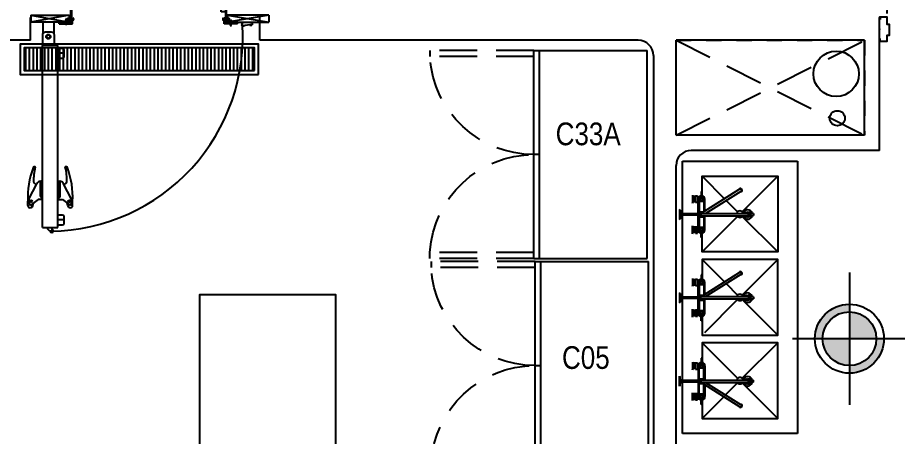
# Model space of a CAD drawing. Extents: x -28 to 149, y -33 to 76.
# Drawn here: x 8.9 to 14.71, y 30.38 to 33.15 of the extents above; entities that cross this region are included whole.
import ezdxf

# ---------------------------------------------------------------- set-up
doc = ezdxf.new("R2010")
doc.units = 0
for name, pattern in [('HIDDEN', [0.375, 0.25, -0.125]), ('HIDDEN2', [0.1875, 0.125, -0.0625]), ('STYLE_01', [0.15, 0.1, -0.05])]:
    doc.linetypes.add(name, pattern=pattern)
for name, color, linetype in [('arq-equipamiento', 1, 'Continuous'), ('arq-hatch', 252, 'Continuous'), ('arq-mobiliario', 1, 'Continuous'), ('arq-mobiliario sanitario', 1, 'Continuous'), ('arq-niveles', 1, 'Continuous'), ('arq-pared baja', 2, 'Continuous'), ('arq-paredes-liv', 3, 'Continuous'), ('arq-parillas', 8, 'Continuous'), ('arq-proyeccion', 251, 'STYLE_01'), ('arq-proyeccion ductos', 251, 'STYLE_01'), ('arq-puertas', 2, 'Continuous'), ('arq-text-equipamiento', 2, 'Continuous')]:
    doc.layers.add(name, color=color, linetype=linetype)
doc.layers.add('mv', color=191, linetype='Continuous', plot=False)
doc.styles.add('dape 2', font='ARIALN.TTF', dxfattribs={"height": 2.5})

# ---------------------------------------------------------------- blocks, each defined once
blk = doc.blocks.new('C33A')
for p, q in [((0, 0), (0, 1.3748)), ((0.7493, 1.3748), (0, 1.3748)), ((0.7112, 0), (0.7112, 1.3748)), ((0.7493, 0), (0.7493, 1.3748)), ((0.7112, 0.6874), (0.7493, 0.6874)), ((0.7493, 0), (0, 0))]:
    blk.add_line(p, q)
at = {"linetype": 'HIDDEN'}
for p, q in [((0.7493, 1.3748), (1.4367, 1.3748)), ((1.4367, 1.3748), (1.4367, 1.3348)), ((0.7493, 1.3348), (1.4367, 1.3348)), ((0.7493, 0.04), (1.4367, 0.04)), ((0.7493, 0), (1.4367, 0)), ((1.4367, 0), (1.4367, 0.04))]:
    blk.add_line(p, q, dxfattribs=at)
for centre, start, end in [((0.7483, 1.3773), 270.08292, 356.19261), ((0.7483, -0.0025), 3.80739, 89.91708)]:
    blk.add_arc(centre, 0.6899, start, end, dxfattribs=at)
blk = doc.blocks.new('C05dwg')
for p, q in [((0, 0), (0, 1.3748)), ((0.7493, 1.3748), (0, 1.3748)), ((0.7112, 0), (0.7112, 1.3748)), ((0.7493, 0), (0.7493, 1.3748)), ((0.7493, 0.6874), (0.7112, 0.6874)), ((0.7493, 0), (0, 0))]:
    blk.add_line(p, q)
at = {"linetype": 'HIDDEN'}
for p, q in [((0.7493, 1.3748), (1.4367, 1.3748)), ((1.4367, 1.3748), (1.4367, 1.3348)), ((0.7493, 1.3348), (1.4367, 1.3348)), ((0.7493, 0.04), (1.4367, 0.04)), ((0.7493, 0), (1.4367, 0)), ((1.4367, 0), (1.4367, 0.04))]:
    blk.add_line(p, q, dxfattribs=at)
for centre, start, end in [((0.7485, 1.3769), 270.07063, 356.49637), ((0.7485, -0.0021), 3.50363, 89.92937)]:
    blk.add_arc(centre, 0.6895, start, end, dxfattribs=at)
blk = doc.blocks.new('PILE01')
for p, q in [((0, 0), (0, 1.8)), ((0, 1.8), (0.76, 1.8)), ((0.76, 1.8), (0.76, 0)), ((0.76, 1.8), (0.76, 1.8)), ((0.365, 1.465), (0.13, 1.7)), ((0.63, 1.7), (0.4863, 1.5563)), ((0.6247, 1.572), (0.6155, 1.5561)), ((0.6308, 1.572), (0.6247, 1.572)), ((0.6308, 1.6069), (0.6371, 1.6069)), ((0.643, 1.572), (0.6371, 1.572)), ((0.6522, 1.5561), (0.643, 1.572)), ((0.6743, 1.5768), (0.661, 1.5768)), ((0.661, 1.5768), (0.661, 1.5354)), ((0.6743, 1.5354), (0.6743, 1.5768)), ((0.6743, 1.5739), (0.6903, 1.5739)), ((0.6808, 1.5383), (0.6808, 1.5739)), ((0.6941, 1.5818), (0.6903, 1.5733)), ((0.6903, 1.5383), (0.6903, 1.5739)), ((0.6941, 1.5818), (0.6941, 1.5303)), ((0.4749, 1.5449), (0.395, 1.465)), ((0.6155, 1.5561), (0.6247, 1.5403)), ((0.6184, 1.5511), (0.6184, 1.4736)), ((0.6247, 1.5403), (0.643, 1.5403)), ((0.643, 1.5403), (0.6522, 1.5561)), ((0.6495, 1.5514), (0.6495, 1.4593)), ((0.661, 1.5698), (0.6514, 1.5698)), ((0.661, 1.5428), (0.6562, 1.5428)), ((0.6743, 1.5354), (0.661, 1.5354)), ((0.6743, 1.5383), (0.6903, 1.5383)), ((0.6941, 1.5303), (0.6903, 1.5388)), ((0.2896, 1.4613), (0.3078, 1.4613)), ((0.2896, 1.4613), (0.2896, 1.4477)), ((0.3078, 1.4403), (0.3078, 1.4687)), ((0.3078, 1.4687), (0.3219, 1.4687)), ((0.3291, 1.4728), (0.3133, 1.4637)), ((0.3133, 1.4637), (0.3133, 1.4453)), ((0.345, 1.4637), (0.3291, 1.4728)), ((0.6339, 1.4621), (0.3291, 1.4621)), ((0.6339, 1.4621), (0.3291, 1.4621)), ((0.3537, 1.4687), (0.3364, 1.4687)), ((0.345, 1.4621), (0.345, 1.4637)), ((0.3537, 1.4687), (0.3537, 1.4621)), ((0.6244, 1.4698), (0.6244, 1.4704)), ((0.6244, 1.4704), (0.6435, 1.4704)), ((0.6435, 1.4704), (0.6435, 1.4386)), ((0.6435, 1.4593), (0.7627, 1.4593)), ((0.7723, 1.4621), (0.7627, 1.4616)), ((0.7627, 1.4616), (0.7627, 1.4473)), ((0.7723, 1.4621), (0.7752, 1.4656)), ((0.7752, 1.4831), (0.78, 1.4878)), ((0.7752, 1.4831), (0.7752, 1.4259)), ((0.78, 1.4878), (0.78, 1.4878)), ((0.78, 1.4878), (0.78, 1.4211)), ((0.365, 1.435), (0.13, 1.2)), ((0.3078, 1.4477), (0.2896, 1.4477)), ((0.3078, 1.4403), (0.3219, 1.4403)), ((0.3291, 1.4362), (0.3133, 1.4453)), ((0.345, 1.4453), (0.3291, 1.4362)), ((0.6339, 1.4469), (0.3291, 1.4469)), ((0.3537, 1.4403), (0.3364, 1.4403)), ((0.345, 1.4453), (0.345, 1.4469)), ((0.3537, 1.4469), (0.3537, 1.4403)), ((0.63, 1.2), (0.395, 1.435)), ((0.6184, 1.4469), (0.6184, 1.3579)), ((0.6244, 1.4386), (0.6244, 1.4469)), ((0.6435, 1.4386), (0.6244, 1.4386)), ((0.6435, 1.4497), (0.7627, 1.4497)), ((0.6495, 1.4497), (0.6495, 1.3575)), ((0.7723, 1.4468), (0.7627, 1.4473)), ((0.7752, 1.4434), (0.7723, 1.4468)), ((0.78, 1.4211), (0.7752, 1.4259)), ((0.78, 1.4386), (0.78, 1.4386)), ((0.6155, 1.3528), (0.6247, 1.3687)), ((0.6247, 1.337), (0.6155, 1.3528)), ((0.6247, 1.3687), (0.643, 1.3687)), ((0.643, 1.3687), (0.6522, 1.3528)), ((0.6522, 1.3528), (0.643, 1.337)), ((0.661, 1.3391), (0.6514, 1.3391)), ((0.661, 1.3662), (0.6562, 1.3662)), ((0.6743, 1.3736), (0.661, 1.3736)), ((0.661, 1.3322), (0.661, 1.3736)), ((0.6743, 1.3736), (0.6743, 1.3322)), ((0.6743, 1.3707), (0.6903, 1.3707)), ((0.6808, 1.3707), (0.6808, 1.3351)), ((0.6941, 1.3786), (0.6903, 1.3701)), ((0.6903, 1.3707), (0.6903, 1.3351)), ((0.6941, 1.3271), (0.6941, 1.3786)), ((0.6308, 1.337), (0.6247, 1.337)), ((0.6308, 1.3021), (0.6371, 1.3021)), ((0.643, 1.337), (0.6371, 1.337)), ((0.6743, 1.3322), (0.661, 1.3322)), ((0.6743, 1.3351), (0.6903, 1.3351)), ((0.6941, 1.3271), (0.6903, 1.3356)), ((0.365, 0.915), (0.13, 1.15)), ((0.6117, 1.1317), (0.395, 0.915)), ((0.6308, 1.0549), (0.6308, 1.0124)), ((0.6308, 1.0549), (0.6371, 1.0549)), ((0.6247, 1.02), (0.6155, 1.0041)), ((0.6155, 1.0041), (0.6247, 0.9882)), ((0.6184, 0.9101), (0.6184, 0.9991)), ((0.6308, 1.02), (0.6247, 1.02)), ((0.643, 1.02), (0.6371, 1.02)), ((0.6522, 1.0041), (0.643, 1.02)), ((0.643, 0.9882), (0.6522, 1.0041)), ((0.6495, 0.9073), (0.6495, 0.9994)), ((0.661, 1.0178), (0.6514, 1.0178)), ((0.661, 0.9907), (0.6562, 0.9907)), ((0.661, 1.0248), (0.661, 0.9833)), ((0.6743, 1.0248), (0.661, 1.0248)), ((0.6743, 0.9833), (0.6743, 1.0248)), ((0.6743, 1.0218), (0.6903, 1.0218)), ((0.6808, 0.9863), (0.6808, 1.0218)), ((0.6941, 1.0298), (0.6903, 1.0213)), ((0.6903, 0.9863), (0.6903, 1.0218)), ((0.6941, 1.0298), (0.6941, 0.9783)), ((0.6247, 0.9882), (0.643, 0.9882)), ((0.6743, 0.9833), (0.661, 0.9833)), ((0.6743, 0.9863), (0.6903, 0.9863)), ((0.6941, 0.9783), (0.6903, 0.9868)), ((0.78, 0.9358), (0.7752, 0.931)), ((0.7752, 0.8739), (0.7752, 0.931)), ((0.78, 0.8691), (0.78, 0.9358)), ((0.365, 0.885), (0.13, 0.65)), ((0.2896, 0.8956), (0.2896, 0.9093)), ((0.3078, 0.9093), (0.2896, 0.9093)), ((0.2896, 0.8956), (0.3078, 0.8956)), ((0.3078, 0.9167), (0.3078, 0.8882)), ((0.3078, 0.9166), (0.3219, 0.9166)), ((0.3078, 0.8883), (0.3219, 0.8883)), ((0.3291, 0.9208), (0.3133, 0.9116)), ((0.3133, 0.8933), (0.3133, 0.9116)), ((0.3291, 0.8841), (0.3133, 0.8933)), ((0.345, 0.9116), (0.3291, 0.9208)), ((0.6339, 0.9101), (0.3291, 0.9101)), ((0.6339, 0.8948), (0.3291, 0.8948)), ((0.345, 0.8933), (0.3291, 0.8841)), ((0.3537, 0.9166), (0.3364, 0.9166)), ((0.3537, 0.8883), (0.3364, 0.8883)), ((0.345, 0.9116), (0.345, 0.9101)), ((0.345, 0.8948), (0.345, 0.8933)), ((0.3537, 0.9101), (0.3537, 0.9167)), ((0.3537, 0.8882), (0.3537, 0.8948)), ((0.4706, 0.8094), (0.395, 0.885)), ((0.6184, 0.8059), (0.6184, 0.8834)), ((0.6219, 0.9104, -0.0002), (0.6219, 0.9101, -0.0002)), ((0.6435, 0.9183), (0.6244, 0.9183)), ((0.6244, 0.9183), (0.6244, 0.9119)), ((0.6244, 0.8875), (0.6244, 0.8866)), ((0.6244, 0.8866), (0.6435, 0.8866)), ((0.6435, 0.9119), (0.6435, 0.9183)), ((0.6435, 0.8866), (0.6435, 0.893)), ((0.6469, 0.9073, -0.0001), (0.7627, 0.9073)), ((0.6469, 0.8976, 0.0001), (0.7627, 0.8976)), ((0.6495, 0.8055), (0.6495, 0.8976)), ((0.7723, 0.9101), (0.7627, 0.9096)), ((0.7627, 0.8953), (0.7627, 0.9096)), ((0.7723, 0.8948), (0.7627, 0.8953)), ((0.7752, 0.9136), (0.7723, 0.9101)), ((0.7723, 0.8948), (0.7752, 0.8914)), ((0.7752, 0.8739), (0.78, 0.8691)), ((0.78, 0.9183), (0.78, 0.9183)), ((0.6155, 0.8008), (0.6247, 0.8167)), ((0.6247, 0.8167), (0.643, 0.8167)), ((0.643, 0.8167), (0.6522, 0.8008)), ((0.661, 0.7801), (0.661, 0.8216)), ((0.6743, 0.8216), (0.661, 0.8216)), ((0.6743, 0.8216), (0.6743, 0.7801)), ((0.6743, 0.8186), (0.6903, 0.8186)), ((0.6808, 0.8186), (0.6808, 0.7831)), ((0.6941, 0.8266), (0.6903, 0.8181)), ((0.6903, 0.8186), (0.6903, 0.7831)), ((0.6941, 0.7751), (0.6941, 0.8266)), ((0.78, 0.8691), (0.78, 0.8691)), ((0.63, 0.65), (0.482, 0.798)), ((0.6247, 0.7849), (0.6155, 0.8008)), ((0.6308, 0.7849), (0.6247, 0.7849)), ((0.6371, 0.7501), (0.6371, 0.7926)), ((0.643, 0.7849), (0.6371, 0.7849)), ((0.6522, 0.8008), (0.643, 0.7849)), ((0.661, 0.7871), (0.6514, 0.7871)), ((0.661, 0.8142), (0.6562, 0.8142)), ((0.6743, 0.7801), (0.661, 0.7801)), ((0.6743, 0.7831), (0.6903, 0.7831)), ((0.6941, 0.7751), (0.6903, 0.7836)), ((0.6308, 0.7501), (0.6371, 0.7501)), ((0.365, 0.365), (0.13, 0.6)), ((0.63, 0.6), (0.395, 0.365)), ((0.6247, 0.47), (0.6155, 0.4541)), ((0.6308, 0.47), (0.6247, 0.47)), ((0.6308, 0.5049), (0.6371, 0.5049)), ((0.6308, 0.5049), (0.6308, 0.4624)), ((0.643, 0.47), (0.6371, 0.47)), ((0.6522, 0.4541), (0.643, 0.47)), ((0.661, 0.4678), (0.6514, 0.4678)), ((0.6743, 0.4748), (0.661, 0.4748)), ((0.661, 0.4748), (0.661, 0.4333)), ((0.6743, 0.4333), (0.6743, 0.4748)), ((0.6743, 0.4718), (0.6903, 0.4718)), ((0.6808, 0.4363), (0.6808, 0.4718)), ((0.6941, 0.4798), (0.6903, 0.4713)), ((0.6903, 0.4363), (0.6903, 0.4718)), ((0.6941, 0.4798), (0.6941, 0.4283)), ((0.6155, 0.4541), (0.6247, 0.4382)), ((0.6184, 0.3601), (0.6184, 0.4491)), ((0.6247, 0.4382), (0.643, 0.4382)), ((0.643, 0.4382), (0.6522, 0.4541)), ((0.6495, 0.3573), (0.6495, 0.4494)), ((0.661, 0.4407), (0.6562, 0.4407)), ((0.6743, 0.4333), (0.661, 0.4333)), ((0.6743, 0.4363), (0.6903, 0.4363)), ((0.6941, 0.4283), (0.6903, 0.4368)), ((0.3078, 0.3593), (0.2896, 0.3593)), ((0.2896, 0.3456), (0.2896, 0.3593)), ((0.3078, 0.3667), (0.3078, 0.3382)), ((0.3078, 0.3666), (0.3219, 0.3666)), ((0.3291, 0.3708), (0.3133, 0.3616)), ((0.3133, 0.3433), (0.3133, 0.3616)), ((0.345, 0.3616), (0.3291, 0.3708)), ((0.6339, 0.3601), (0.3291, 0.3601)), ((0.3537, 0.3666), (0.3364, 0.3666)), ((0.345, 0.3616), (0.345, 0.3601)), ((0.3537, 0.3601), (0.3537, 0.3667)), ((0.6219, 0.3604, -0.0002), (0.6219, 0.3601, -0.0002)), ((0.6435, 0.3683), (0.6244, 0.3683)), ((0.6244, 0.3683), (0.6244, 0.3619)), ((0.6435, 0.3619), (0.6435, 0.3683)), ((0.6469, 0.3573, -0.0001), (0.7627, 0.3573)), ((0.7723, 0.3601), (0.7627, 0.3596)), ((0.7627, 0.3453), (0.7627, 0.3596)), ((0.7752, 0.3636), (0.7723, 0.3601)), ((0.78, 0.3858), (0.7752, 0.381)), ((0.7752, 0.3239), (0.7752, 0.381)), ((0.78, 0.3191), (0.78, 0.3858)), ((0.78, 0.3683), (0.78, 0.3683)), ((0.365, 0.335), (0.13, 0.1)), ((0.2896, 0.3456), (0.3078, 0.3456)), ((0.3078, 0.3383), (0.3219, 0.3383)), ((0.3291, 0.3341), (0.3133, 0.3433)), ((0.6339, 0.3448), (0.3291, 0.3448)), ((0.345, 0.3433), (0.3291, 0.3341)), ((0.3537, 0.3383), (0.3364, 0.3383)), ((0.345, 0.3448), (0.345, 0.3433)), ((0.3537, 0.3382), (0.3537, 0.3448)), ((0.4706, 0.2594), (0.395, 0.335)), ((0.6184, 0.2559), (0.6184, 0.3334)), ((0.6244, 0.3375), (0.6244, 0.3366)), ((0.6244, 0.3366), (0.6435, 0.3366)), ((0.6435, 0.3366), (0.6435, 0.343)), ((0.6469, 0.3476, 0.0001), (0.7627, 0.3476)), ((0.6495, 0.2555), (0.6495, 0.3476)), ((0.7723, 0.3448), (0.7627, 0.3453)), ((0.7723, 0.3448), (0.7752, 0.3414)), ((0.7752, 0.3239), (0.78, 0.3191)), ((0.78, 0.3191), (0.78, 0.3191)), ((0.63, 0.1), (0.482, 0.248)), ((0.6155, 0.2508), (0.6247, 0.2667)), ((0.6247, 0.2349), (0.6155, 0.2508)), ((0.6247, 0.2667), (0.643, 0.2667)), ((0.6308, 0.2349), (0.6247, 0.2349)), ((0.6371, 0.2001), (0.6371, 0.2426)), ((0.643, 0.2349), (0.6371, 0.2349)), ((0.643, 0.2667), (0.6522, 0.2508)), ((0.6522, 0.2508), (0.643, 0.2349)), ((0.661, 0.2371), (0.6514, 0.2371)), ((0.661, 0.2642), (0.6562, 0.2642)), ((0.6743, 0.2716), (0.661, 0.2716)), ((0.661, 0.2301), (0.661, 0.2716)), ((0.6743, 0.2716), (0.6743, 0.2301)), ((0.6743, 0.2686), (0.6903, 0.2686)), ((0.6743, 0.2331), (0.6903, 0.2331)), ((0.6808, 0.2686), (0.6808, 0.2331)), ((0.6941, 0.2766), (0.6903, 0.2681)), ((0.6903, 0.2686), (0.6903, 0.2331)), ((0.6941, 0.2251), (0.6903, 0.2336)), ((0.6941, 0.2251), (0.6941, 0.2766)), ((0.6308, 0.2001), (0.6371, 0.2001)), ((0.6743, 0.2301), (0.661, 0.2301)), ((0.76, 0), (0, 0))]:
    blk.add_line(p, q)
at = {"extrusion": (-0.002886, -0.021435, 0.999766)}
for p, q in [((0.6069, 1.4621, 0.0001), (0.3715, 1.6097, 0.0026)), ((0.638, 1.4609), (0.38, 1.6231, 0.0029)), ((0.6308, 1.6069, 0.0033), (0.6371, 1.6069, 0.0033)), ((0.6308, 1.6069, 0.0033), (0.6308, 1.5644, 0.0023)), ((0.6371, 1.6069, 0.0033), (0.6371, 1.5644, 0.0024)), ((0.6117, 1.4778, 0.0004), (0.6117, 1.5561, 0.0021)), ((0.619, 1.5561, 0.0021), (0.6265, 1.569, 0.0024)), ((0.6265, 1.5431, 0.0019), (0.619, 1.5561, 0.0021)), ((0.6265, 1.569, 0.0024), (0.6308, 1.569, 0.0024)), ((0.6414, 1.5431, 0.0019), (0.6265, 1.5431, 0.0019)), ((0.6371, 1.569, 0.0025), (0.6414, 1.569, 0.0025)), ((0.6414, 1.569, 0.0025), (0.6489, 1.5561, 0.0022)), ((0.6489, 1.5561, 0.0022), (0.6414, 1.5431, 0.0019)), ((0.6562, 1.4593, 0.0002), (0.6562, 1.5561, 0.0022)), ((0.6293, 1.4667, 0.0002), (0.6339, 1.4694, 0.0003)), ((0.6339, 1.4694, 0.0003), (0.6469, 1.4619, 0.0002)), ((0.6469, 1.4619, 0.0002), (0.6469, 1.447, -0.0001)), ((0.6117, 1.3529, -0.0022), (0.6117, 1.4466, -0.0002)), ((0.6339, 1.4396, -0.0003), (0.6219, 1.4466, -0.0002)), ((0.6469, 1.447, -0.0001), (0.6339, 1.4396, -0.0003)), ((0.6562, 1.3529, -0.0021), (0.6562, 1.4497, 0)), ((0.6265, 1.3658, -0.0019), (0.619, 1.3529, -0.0022)), ((0.619, 1.3529, -0.0022), (0.6265, 1.34, -0.0025)), ((0.6414, 1.3658, -0.0019), (0.6265, 1.3658, -0.0019)), ((0.6265, 1.34, -0.0025), (0.6308, 1.34, -0.0025)), ((0.6308, 1.3021, -0.0033), (0.6308, 1.3446, -0.0024)), ((0.6371, 1.3021, -0.0033), (0.6371, 1.3446, -0.0023)), ((0.6371, 1.34, -0.0024), (0.6414, 1.34, -0.0024)), ((0.6489, 1.3529, -0.0021), (0.6414, 1.3658, -0.0019)), ((0.6414, 1.34, -0.0024), (0.6489, 1.3529, -0.0021)), ((0.6308, 1.3021, -0.0033), (0.6371, 1.3021, -0.0033))]:
    blk.add_line(p, q, dxfattribs=at)
at = {"extrusion": (-0.002886, 0.021435, 0.999766)}
for p, q in [((0.6308, 1.0548, -0.0033), (0.6308, 1.0124, -0.0024)), ((0.6308, 1.0548, -0.0033), (0.6371, 1.0548, -0.0033)), ((0.6371, 1.0548, -0.0033), (0.6371, 1.0124, -0.0023)), ((0.6117, 1.004, -0.0022), (0.6117, 0.9104, -0.0002)), ((0.6562, 1.004, -0.0021), (0.6562, 0.9073, 0)), ((0.6069, 0.8948, 0.0001), (0.3715, 0.7473, 0.0026)), ((0.638, 0.896), (0.38, 0.7338, 0.0029)), ((0.6117, 0.8792, 0.0004), (0.6117, 0.8009, 0.0021)), ((0.6339, 0.9174, -0.0003), (0.6219, 0.9104, -0.0002)), ((0.629, 0.8904, 0.0002), (0.6339, 0.8876, 0.0003)), ((0.6339, 0.8876, 0.0003), (0.6469, 0.895, 0.0002)), ((0.6469, 0.9099, -0.0001), (0.6339, 0.9174, -0.0003)), ((0.6469, 0.895, 0.0002), (0.6469, 0.9099, -0.0001)), ((0.6562, 0.8976, 0.0002), (0.6562, 0.8009, 0.0022)), ((0.6308, 0.7501, 0.0033), (0.6308, 0.7926, 0.0023)), ((0.6371, 0.7501, 0.0033), (0.6371, 0.7926, 0.0024)), ((0.6308, 0.7501, 0.0033), (0.6371, 0.7501, 0.0033)), ((0.6308, 0.5048, -0.0033), (0.6371, 0.5048, -0.0033)), ((0.6308, 0.5048, -0.0033), (0.6308, 0.4624, -0.0024)), ((0.6371, 0.5048, -0.0033), (0.6371, 0.4624, -0.0023)), ((0.6117, 0.454, -0.0022), (0.6117, 0.3604, -0.0002)), ((0.6562, 0.454, -0.0021), (0.6562, 0.3573, 0)), ((0.6339, 0.3674, -0.0003), (0.6219, 0.3604, -0.0002)), ((0.6469, 0.3599, -0.0001), (0.6339, 0.3674, -0.0003)), ((0.6469, 0.345, 0.0002), (0.6469, 0.3599, -0.0001)), ((0.6069, 0.3448, 0.0001), (0.3715, 0.1973, 0.0026)), ((0.638, 0.346), (0.38, 0.1838, 0.0029)), ((0.6117, 0.3292, 0.0004), (0.6117, 0.2509, 0.0021)), ((0.629, 0.3404, 0.0002), (0.6339, 0.3376, 0.0003)), ((0.6339, 0.3376, 0.0003), (0.6469, 0.345, 0.0002)), ((0.6562, 0.3476, 0.0002), (0.6562, 0.2509, 0.0022)), ((0.6308, 0.2001, 0.0033), (0.6308, 0.2426, 0.0023)), ((0.6371, 0.2001, 0.0033), (0.6371, 0.2426, 0.0024)), ((0.6308, 0.2001, 0.0033), (0.6371, 0.2001, 0.0033))]:
    blk.add_line(p, q, dxfattribs=at)
for points in [[(0.63, 1.5779), (0.63, 1.7), (0.13, 1.7), (0.13, 1.2), (0.3097, 1.2)], [(0.3097, 1.2), (0.63, 1.2), (0.63, 1.331)], [(0.3486, 1.2), (0.579, 1.2)], [(0.3095, 1.15), (0.13, 1.15), (0.13, 0.65), (0.3095, 0.65)], [(0.63, 1.0259), (0.63, 1.15), (0.3095, 1.15)], [(0.6117, 1.15), (0.3488, 1.15)], [(0.6089, 0.8774), (0.6117, 0.8774)], [(0.3095, 0.65), (0.63, 0.65), (0.63, 0.779)], [(0.63, 0.229), (0.63, 0.1), (0.13, 0.1), (0.13, 0.6), (0.3097, 0.6)], [(0.3092, 0.6), (0.63, 0.6), (0.63, 0.4759)], [(0.6089, 0.3274), (0.6117, 0.3274)]]:
    blk.add_lwpolyline(points)
at = {"extrusion": (-0.002886, -0.021435, 0.999766)}
for centre, radius, start, end in [((0.1567, 1.6518, -0.033), 0.0111, 21.15668, 289.9873), ((0.1567, 1.6518, -0.033), 0.00794, 65.57199, 245.57199), ((0.4206, 1.6264, -0.033), 0.0222, 105.88061, 187.6671), ((0.4206, 1.6264, -0.033), 0.0222, 7.6671, 89.45358), ((0.4206, 1.6264, -0.033), 0.00893, 118.49459, 76.8396), ((0.4477, 1.425, -0.033), 0.0222, 187.6671, 269.45358), ((0.4477, 1.425, -0.033), 0.00893, 298.49459, 256.8396), ((0.4477, 1.425, -0.033), 0.0222, 285.88061, 7.6671)]:
    blk.add_arc(centre, radius, start, end, dxfattribs=at)
for centre, radius, start, end in [((0.3291, 1.4545), 0.0317, 13.88618, 167.58826), ((0.3291, 1.4545), 0.00762, 89.99964, 269.99964), ((0.38, 1.45), 0.0212, 34.8977, 145.10159), ((0.6339, 1.4545), 0.00762, 269.99964, 89.99964), ((0.3291, 1.4545), 0.0317, 192.41103, 346.1131), ((0.38, 1.45), 0.0212, 188.50385, 351.49544), ((0.3291, 0.9025), 0.0317, 13.8869, 167.58897), ((0.3291, 0.9025), 0.0317, 192.41174, 346.11382), ((0.3291, 0.9025), 0.00762, 90.00036, 270.00036), ((0.38, 0.9), 0.0212, 194.08825, 345.91246), ((0.38, 0.9), 0.0212, 28.46327, 151.53744), ((0.6339, 0.9025), 0.00762, 270.00036, 90.00036), ((0.3291, 0.3525), 0.0317, 13.8869, 167.58897), ((0.3291, 0.3525), 0.00762, 90.00036, 270.00036), ((0.38, 0.35), 0.0212, 28.46327, 151.53744), ((0.6339, 0.3525), 0.00762, 270.00036, 90.00036), ((0.3291, 0.3525), 0.0317, 192.41174, 346.11382), ((0.38, 0.35), 0.0212, 194.08825, 345.91246)]:
    blk.add_arc(centre, radius, start, end)
at = {"extrusion": (-0.002886, 0.021435, 0.999766)}
for centre, radius, start, end in [((-0.7623, -0.9103, 0.0175), 0.0222, 270.54642, 352.3329), ((-0.7623, -0.9103, 0.0175), 0.00893, 283.1604, 241.50541), ((-0.7623, -0.9103, 0.0175), 0.0222, 172.3329, 254.11939), ((-0.7352, -0.7089, 0.0175), 0.0222, 352.3329, 74.11939), ((-0.7352, -0.7089, 0.0175), 0.00893, 103.1604, 61.50541), ((-0.7352, -0.7089, 0.0175), 0.0222, 90.54642, 172.3329), ((-0.4712, -0.6836, 0.0175), 0.0111, 250.0127, 158.84332), ((-0.4712, -0.6836, 0.0175), 0.00794, 294.42801, 114.42801), ((-0.6889, -0.3654, 0.0057), 0.0222, 270.54642, 352.3329), ((-0.6889, -0.3654, 0.0057), 0.0222, 172.3329, 254.11939), ((-0.6889, -0.3654, 0.0057), 0.00893, 283.1604, 241.50541), ((-0.6618, -0.164, 0.0057), 0.0222, 352.3329, 74.11939), ((-0.6618, -0.164, 0.0057), 0.00893, 103.1604, 61.50541), ((-0.6618, -0.164, 0.0057), 0.0222, 90.54642, 172.3329), ((-0.3978, -0.1386, 0.0057), 0.0111, 250.0127, 158.84332), ((-0.3978, -0.1386, 0.0057), 0.00794, 294.42801, 114.42801)]:
    blk.add_arc(centre, radius, start, end, dxfattribs=at)
blk = doc.blocks.new('16')
for p, q in [((0, 1.3188), (0, 1.0458)), ((0, 1.3188), (0.0469, 1.3188)), ((0, 1.3188), (0.0469, 1.0458)), ((0, 1.0458), (0.0469, 1.3188)), ((0.0469, 1.0458), (0.0469, 1.3188)), ((0.0469, 1.1411), (0.0469, 1.2087)), ((0.0469, 1.2087), (0.0631, 1.2087)), ((0.0657, 1.2062), (0.0635, 1.2062)), ((0.0635, 1.1925), (0.0635, 1.2062)), ((0.0635, 1.204), (0.0635, 1.1947)), ((0.0657, 1.1925), (0.0635, 1.1925)), ((0.0657, 1.1925), (0.0657, 1.2062)), ((0.0578, 1.1494), (0.0469, 1.1411)), ((0.0505, 1.1114), (0.0505, 1.0294)), ((0.0569, 1.1114), (0.0505, 1.1114)), ((0.0521, 1.1115), (0.0569, 1.1067)), ((0.0569, 1.1114), (0.0569, 1.0231)), ((0.0651, 1.1382), (0.0578, 1.1494)), ((0.0745, 1.1465), (0.0651, 1.1382)), ((-0.113, 1.0807), (-0.113, 1.0754)), ((-0.113, 1.0754), (-0.0843, 1.0754)), ((-0.113, 1.071), (-0.0847, 1.071)), ((-0.113, 1.071), (-0.113, 1.066)), ((-0.1125, 1.0861), (-0.1061, 1.0861)), ((-0.1125, 1.0221), (-0.1125, 1.0861)), ((-0.1125, 1.0815), (-0.1079, 1.0861)), ((-0.1125, 1.073), (-0.1061, 1.0794)), ((-0.1125, 1.0646), (-0.1061, 1.0709)), ((-0.1125, 1.0561), (-0.1061, 1.0625)), ((-0.1125, 1.0476), (-0.1061, 1.054)), ((-0.1061, 1.0285), (-0.1061, 1.0861)), ((-0.0607, 1.0212), (-0.0607, 1.0499)), ((-0.0563, 1.0212), (-0.0563, 1.0494)), ((0.0242, 1.0204), (0.0242, 1.0491)), ((0.0286, 1.0204), (0.0286, 1.0486)), ((0.0305, 1.068), (0.0373, 1.0699)), ((0.0305, 1.068), (0.0373, 1.0661)), ((0.0308, 1.0675), (0.0315, 1.0688)), ((0.0317, 1.0672), (0.0327, 1.0691)), ((0.0326, 1.0669), (0.0338, 1.0695)), ((0.0337, 1.0666), (0.0353, 1.07)), ((0.0347, 1.0663), (0.0365, 1.07)), ((0.0358, 1.0659), (0.0378, 1.07)), ((0.0483, 1.0698), (0.0369, 1.0698)), ((0.0483, 1.0662), (0.0369, 1.0662)), ((0.0371, 1.0659), (0.039, 1.07)), ((0.0384, 1.0659), (0.0403, 1.07)), ((0.0398, 1.0659), (0.0418, 1.07)), ((0.0413, 1.0659), (0.0433, 1.07)), ((0.0426, 1.0659), (0.0446, 1.07)), ((0.0437, 1.0659), (0.0456, 1.07)), ((0.0449, 1.0659), (0.0468, 1.07)), ((0.046, 1.0659), (0.048, 1.07)), ((0.0472, 1.0659), (0.0492, 1.07)), ((0.0668, 1.0698), (0.0483, 1.0698)), ((0.0668, 1.0662), (0.0483, 1.0662)), ((0.0485, 1.0659), (0.0505, 1.07)), ((0.0498, 1.0659), (0.0517, 1.07)), ((0.0505, 1.099), (0.0569, 1.0926)), ((0.0505, 1.0848), (0.0569, 1.0784)), ((0.0505, 1.0707), (0.0569, 1.0643)), ((0.0505, 1.0566), (0.0569, 1.0502)), ((0.0511, 1.0659), (0.053, 1.07)), ((0.0525, 1.0659), (0.0545, 1.07)), ((0.0537, 1.0659), (0.0556, 1.07)), ((0.0537, 1.0657), (0.0556, 1.0698)), ((0.055, 1.0659), (0.0569, 1.07)), ((0.055, 1.0657), (0.0569, 1.0698)), ((0.056, 1.0659), (0.058, 1.07)), ((0.056, 1.0657), (0.058, 1.0698)), ((0.0572, 1.0659), (0.0592, 1.07)), ((0.0572, 1.0657), (0.0592, 1.0698)), ((0.0584, 1.0659), (0.0603, 1.07)), ((0.0584, 1.0657), (0.0603, 1.0698)), ((0.0596, 1.0659), (0.0615, 1.07)), ((0.0596, 1.0657), (0.0615, 1.0698)), ((0.0609, 1.0659), (0.0628, 1.07)), ((0.0609, 1.0657), (0.0628, 1.0698)), ((0.0621, 1.0659), (0.0641, 1.07)), ((0.0621, 1.0657), (0.0641, 1.0698)), ((0.0634, 1.0659), (0.0654, 1.07)), ((0.0634, 1.0657), (0.0654, 1.0698)), ((0.0648, 1.0659), (0.0668, 1.07)), ((0.0648, 1.0657), (0.0668, 1.0698)), ((0.0686, 1.0721), (0.0668, 1.0721)), ((0.0668, 1.0639), (0.0668, 1.0721)), ((0.0686, 1.0639), (0.0668, 1.0639)), ((0.0686, 1.0639), (0.0686, 1.0721)), ((-0.1125, 1.0391), (-0.1061, 1.0455)), ((-0.1125, 1.0307), (-0.1061, 1.037)), ((-0.1125, 1.0222), (-0.1061, 1.0286)), ((-0.0486, 1.0221), (-0.1125, 1.0221)), ((-0.0486, 1.0285), (-0.1061, 1.0285)), ((-0.104, 1.0222), (-0.0977, 1.0285)), ((-0.0956, 1.0222), (-0.0892, 1.0285)), ((-0.0936, 1.0372), (-0.0936, 1.032)), ((-0.0936, 1.0372), (0.0468, 1.0372)), ((-0.0936, 1.032), (0.0468, 1.032)), ((-0.0634, 1.0048), (-0.0916, 1.0318)), ((-0.0916, 1.0318), (-0.0217, 1.0318)), ((-0.0871, 1.0222), (-0.0807, 1.0285)), ((-0.0786, 1.0222), (-0.0722, 1.0285)), ((-0.0701, 1.0222), (-0.0638, 1.0285)), ((-0.0661, 1.0212), (-0.0607, 1.0212)), ((-0.0217, 1.0048), (-0.0634, 1.0048)), ((-0.0617, 1.0222), (-0.0553, 1.0285)), ((-0.0563, 1.0212), (-0.0513, 1.0212)), ((-0.0532, 1.0222), (-0.0486, 1.0268)), ((-0.0486, 1.0221), (-0.0486, 1.0285)), ((-0.0217, 1.0318), (-0.0217, 1.0048)), ((0, 1.0458), (0.0469, 1.0458)), ((0.0167, 1.0231), (0.0167, 1.0294)), ((0.0505, 1.0294), (0.0167, 1.0294)), ((0.0569, 1.0231), (0.0167, 1.0231)), ((0.0188, 1.0204), (0.0242, 1.0204)), ((0.021, 1.0295), (0.0274, 1.0231)), ((0.0286, 1.0204), (0.0336, 1.0204)), ((0.0351, 1.0295), (0.0415, 1.0231)), ((0.0468, 1.0372), (0.0468, 1.032)), ((0.0493, 1.0295), (0.0556, 1.0231)), ((0.0505, 1.0425), (0.0569, 1.0361)), ((-0.0469, 0.0217), (-0.1108, 0.0217)), ((-0.1108, 0.0217), (-0.1108, -0.0423)), ((-0.1108, 0.0216), (-0.1044, 0.0152)), ((-0.1108, 0.0132), (-0.1044, 0.0068)), ((-0.1108, 0.0047), (-0.1044, -0.0017)), ((-0.0469, 0.0153), (-0.1044, 0.0153)), ((-0.1044, 0.0153), (-0.1044, -0.0423)), ((-0.1024, 0.0217), (-0.096, 0.0153)), ((-0.0939, 0.0217), (-0.0875, 0.0153)), ((-0.0936, 0.0138), (0.0473, 0.0138)), ((-0.0936, 0.0086), (-0.0936, 0.0138)), ((-0.0936, 0.0086), (0.0473, 0.0086)), ((-0.0854, 0.0217), (-0.079, 0.0153)), ((-0.0769, 0.0217), (-0.0705, 0.0153)), ((-0.0685, 0.0217), (-0.0621, 0.0153)), ((-0.0661, 0.0228), (-0.0607, 0.0228)), ((-0.0607, 0.0228), (-0.0607, -0.0058)), ((-0.06, 0.0217), (-0.0536, 0.0153)), ((-0.0563, 0.0228), (-0.0563, -0.0054)), ((-0.0563, 0.0228), (-0.0513, 0.0228)), ((-0.0515, 0.0217), (-0.0469, 0.017)), ((-0.0469, 0.0217), (-0.0469, 0.0153)), ((0, -0.2553), (0, 0)), ((0, 0), (0.0469, -0.2553)), ((0, -0.2553), (0.0469, 0)), ((0, 0), (0.0469, 0)), ((0.0573, 0.0221), (0.0172, 0.0221)), ((0.0172, 0.0221), (0.0172, 0.0157)), ((0.0509, 0.0157), (0.0172, 0.0157)), ((0.0189, 0.0237), (0.0243, 0.0237)), ((0.0215, 0.0157), (0.0278, 0.0221)), ((0.0243, 0.0237), (0.0243, -0.005)), ((0.0287, 0.0237), (0.0287, -0.0046)), ((0.0287, 0.0237), (0.0337, 0.0237)), ((0.0356, 0.0157), (0.042, 0.0221)), ((0.0469, 0), (0.0469, -0.2553)), ((0.0471, 0.0086), (0.0471, 0.0138)), ((0.0497, 0.0157), (0.0561, 0.0221)), ((0.0509, -0.0662), (0.0509, 0.0157)), ((0.0509, 0.0028), (0.0573, 0.0092)), ((0.0573, -0.0662), (0.0573, 0.0221)), ((1.216, 0.0149), (1.1134, -0.0379)), ((1.217, -0.0462), (1.2581, 0.0068)), ((1.2576, 0.0217), (1.2282, 0.0217)), ((1.2724, 0.0069), (1.2724, 0.0069)), ((-0.113, -0.0269), (-0.113, -0.0219)), ((-0.113, -0.0269), (-0.0847, -0.0269)), ((-0.113, -0.0314), (-0.0843, -0.0314)), ((-0.113, -0.0367), (-0.113, -0.0314)), ((-0.1108, -0.0038), (-0.1044, -0.0102)), ((-0.1108, -0.0123), (-0.1044, -0.0187)), ((-0.1108, -0.0207), (-0.1044, -0.0271)), ((-0.1108, -0.0292), (-0.1044, -0.0356)), ((-0.1108, -0.0377), (-0.1062, -0.0423)), ((-0.1108, -0.0423), (-0.1044, -0.0423)), ((0.0236, -0.0214), (0.0304, -0.0195)), ((0.0236, -0.0214), (0.0304, -0.0233)), ((0.0239, -0.0209), (0.0245, -0.0222)), ((0.0248, -0.0206), (0.0258, -0.0226)), ((0.0257, -0.0204), (0.0269, -0.0229)), ((0.0267, -0.02), (0.0284, -0.0235)), ((0.0278, -0.0197), (0.0296, -0.0235)), ((0.0289, -0.0194), (0.0308, -0.0235)), ((0.0414, -0.0196), (0.03, -0.0196)), ((0.0414, -0.0232), (0.03, -0.0232)), ((0.0302, -0.0194), (0.0321, -0.0235)), ((0.0315, -0.0194), (0.0334, -0.0235)), ((0.0329, -0.0194), (0.0348, -0.0235)), ((0.0344, -0.0194), (0.0364, -0.0235)), ((0.0357, -0.0194), (0.0377, -0.0235)), ((0.0368, -0.0194), (0.0387, -0.0235)), ((0.038, -0.0194), (0.0399, -0.0235)), ((0.0391, -0.0194), (0.0411, -0.0235)), ((0.0403, -0.0194), (0.0423, -0.0235)), ((0.0599, -0.0196), (0.0414, -0.0196)), ((0.0599, -0.0232), (0.0414, -0.0232)), ((0.0416, -0.0194), (0.0435, -0.0235)), ((0.0429, -0.0194), (0.0448, -0.0235)), ((0.0442, -0.0194), (0.0461, -0.0235)), ((0.0456, -0.0194), (0.0475, -0.0235)), ((0.0468, -0.0191), (0.0487, -0.0232)), ((0.0468, -0.0194), (0.0487, -0.0235)), ((0.0481, -0.0191), (0.05, -0.0232)), ((0.0481, -0.0194), (0.05, -0.0235)), ((0.0491, -0.0191), (0.0511, -0.0232)), ((0.0491, -0.0194), (0.0511, -0.0235)), ((0.0503, -0.0191), (0.0522, -0.0232)), ((0.0503, -0.0194), (0.0522, -0.0235)), ((0.0509, -0.0113), (0.0573, -0.0049)), ((0.0509, -0.0254), (0.0573, -0.019)), ((0.0509, -0.0395), (0.0573, -0.0332)), ((0.0509, -0.0537), (0.0573, -0.0473)), ((0.0515, -0.0191), (0.0534, -0.0232)), ((0.0515, -0.0194), (0.0534, -0.0235)), ((0.0527, -0.0191), (0.0546, -0.0232)), ((0.0527, -0.0194), (0.0546, -0.0235)), ((0.0539, -0.0191), (0.0559, -0.0232)), ((0.0539, -0.0194), (0.0559, -0.0235)), ((0.0552, -0.0191), (0.0572, -0.0232)), ((0.0552, -0.0194), (0.0572, -0.0235)), ((0.0565, -0.0191), (0.0585, -0.0232)), ((0.0565, -0.0194), (0.0585, -0.0235)), ((0.0579, -0.0191), (0.0599, -0.0232)), ((0.0579, -0.0194), (0.0599, -0.0235)), ((0.0599, -0.0173), (0.0599, -0.0255)), ((0.0617, -0.0173), (0.0599, -0.0173)), ((0.0617, -0.0255), (0.0599, -0.0255)), ((0.0617, -0.0173), (0.0617, -0.0255)), ((0.2191, -0.045), (0.2191, -0.0759)), ((0.2724, -0.0339), (0.2302, -0.0339)), ((0.2513, -0.0339), (0.2513, -0.076)), ((0.2835, -0.076), (0.2835, -0.045)), ((1.0008, -0.0239), (1.0008, -0.0234)), ((1.217, -0.0725), (1.217, -0.0462)), ((1.2598, -0.01), (1.2409, -0.0153)), ((1.2576, -0.0079), (1.2467, -0.0079)), ((1.3209, -0.0443), (1.3209, -0.0752)), ((1.3741, -0.0332), (1.332, -0.0332)), ((1.3531, -0.0332), (1.3531, -0.0754)), ((1.3852, -0.0754), (1.3852, -0.0443)), ((0.0469, -0.1021), (0.1204, -0.1021)), ((0.0573, -0.0662), (0.0509, -0.0662)), ((0.0525, -0.0662), (0.0573, -0.0614)), ((0.2002, -0.0986), (0.1311, -0.0986)), ((1.4021, -0.0752), (0.201, -0.0759)), ((0.201, -0.0759), (0.201, -0.1777)), ((1.0969, -0.0725), (1.0969, -0.0633)), ((1.217, -0.0725), (1.0969, -0.0725)), ((1.196, -0.0612), (1.1043, -0.0612)), ((1.2033, -0.0725), (1.2033, -0.0686)), ((1.4021, -0.1768), (1.4021, -0.0752)), ((1.4271, -0.1126), (1.4021, -0.1126)), ((1.4271, -0.1126), (1.4271, -0.1288)), ((0.0469, -0.1742), (0.1204, -0.1742)), ((0.1127, -0.1171), (0.1127, -0.1592)), ((1.4143, -0.1416), (1.4021, -0.1416)), ((1.4271, -0.1288), (1.4143, -0.1416)), ((0.1311, -0.1777), (0.201, -0.1777)), ((1.4021, -0.1768), (0.201, -0.1775)), ((1.0008, -0.2282), (1.0008, -0.2287)), ((1.217, -0.1795), (1.0969, -0.1795)), ((1.0969, -0.1795), (1.0969, -0.1888)), ((1.196, -0.1908), (1.1043, -0.1908)), ((1.216, -0.267), (1.1134, -0.2141)), ((1.2033, -0.1795), (1.2033, -0.1835)), ((1.217, -0.1795), (1.217, -0.2059)), ((1.217, -0.2059), (1.2581, -0.2589)), ((0, -0.2553), (0.0469, -0.2553)), ((1.2576, -0.2738), (1.2282, -0.2738)), ((1.2598, -0.242), (1.2409, -0.2368)), ((1.2576, -0.2442), (1.2467, -0.2442)), ((1.2724, -0.259), (1.2724, -0.259))]:
    blk.add_line(p, q)
for centre, radius in [((1.2282, 0.0001), 0.00681), ((1.2282, 0.0001), 0.00549), ((1.4247, -0.1166), 0.000994), ((0.1419, -0.1385), 0.0151), ((0.1419, -0.1385), 0.0118), ((1.2282, -0.2521), 0.00681), ((1.2282, -0.2521), 0.00549)]:
    blk.add_circle(centre, radius)
for centre, radius, start, end in [((0.1969, 1.2011), 0.134, 176.73383, 204.01231), ((0.1419, -0.1385), 1.2853, 0.83678, 94.23728), ((-0.1116, 1.0733), 0.00749, 100.15931, 259.84069), ((-0.0793, 1.0726), 0.00568, 196.92898, 150.97118), ((-0.058, 1.0548), 0.00568, 286.92898, 240.97118), ((0.0269, 1.054), 0.00568, 286.92898, 240.97118), ((-0.0587, 1.0225), 0.00749, 190.15931, 349.84069), ((0.0262, 1.0217), 0.00749, 190.15931, 349.84069), ((-0.0587, 0.0215), 0.00749, 10.15931, 169.84069), ((0.0263, 0.0223), 0.00749, 10.15931, 169.84069), ((1.1996, -0.5128), 0.5353, 86.93522, 110.98809), ((1.2274, -0.0394), 0.0555, 56.35893, 101.86342), ((1.2576, 0.0069), 0.0148, 360, 90), ((1.2576, 0.0069), 0.0148, 270, 360), ((-0.1116, -0.0293), 0.00749, 100.15931, 259.84069), ((-0.0793, -0.0286), 0.00568, 209.02882, 163.07102), ((-0.058, -0.0108), 0.00568, 119.02882, 73.07102), ((0.027, -0.01), 0.00568, 119.02882, 73.07102), ((0.2302, -0.045), 0.0111, 90, 180), ((0.2724, -0.045), 0.0111, 360, 90), ((1.0119, -0.0234), 0.0111, 110.98809, 180), ((1.0041, -0.0239), 0.00333, 180, 285.64239), ((1.0873, -0.321), 0.3052, 87.3934, 105.64239), ((1.1246, -0.0633), 0.0277, 113.76566, 180), ((1.094, -0.0407), 0.0256, 12.70758, 73.75605), ((1.2566, 0.0044), 0.0148, 282.40661, 342.17188), ((1.332, -0.0443), 0.0111, 90, 180), ((1.3741, -0.0443), 0.0111, 360, 90), ((0.1311, -0.1171), 0.0185, 90, 180), ((1.1043, -0.0686), 0.00739, 90, 180), ((1.196, -0.0686), 0.00739, 360, 90), ((1.4247, -0.1166), 0.0108, 282.66829, 158.22638), ((1.4247, -0.1166), 0.00935, 284.71041, 154.56353), ((1.4247, -0.1166), 0.0064, 291.774, 141.13936), ((0.1311, -0.1592), 0.0185, 180, 270), ((1.0041, -0.2282), 0.00333, 74.35761, 180), ((1.0119, -0.2287), 0.0111, 180, 249.01191), ((1.0873, 0.069), 0.3052, 254.35761, 272.6066), ((1.1043, -0.1835), 0.00739, 180, 270), ((1.1246, -0.1888), 0.0277, 180, 246.23434), ((1.094, -0.2114), 0.0256, 286.24395, 347.29242), ((1.196, -0.1835), 0.00739, 270, 360), ((1.1996, 0.2608), 0.5353, 249.01191, 273.06478), ((1.2274, -0.2127), 0.0555, 258.13658, 303.64107), ((1.2576, -0.259), 0.0148, 360, 90), ((1.2576, -0.259), 0.0148, 270, 360), ((1.2566, -0.2565), 0.0148, 17.82812, 77.59339)]:
    blk.add_arc(centre, radius, start, end)
blk = doc.blocks.new('*U139')
for p, q in [((-0.1298, -0.7889), (-0.179, -0.8084)), ((-0.179, -0.9054), (-0.179, -0.8084)), ((-0.128, -0.7923), (-0.169, -0.8168)), ((-0.128, -0.7923), (-0.1298, -0.7889)), ((-0.057, -0.7923), (-0.0552, -0.7889)), ((-0.057, -0.7923), (-0.016, -0.8168)), ((-0.0552, -0.7889), (-0.006, -0.8084)), ((-0.006, -0.9054), (-0.006, -0.8084)), ((-0.169, -0.8834), (-0.169, -0.8168)), ((-0.1225, -0.9429), (-0.1225, -0.8529)), ((-0.115, -0.8529), (-0.1225, -0.8529)), ((-0.07, -0.8529), (-0.0625, -0.8529)), ((-0.0625, -0.9429), (-0.0625, -0.8529)), ((-0.016, -0.8834), (-0.016, -0.8168)), ((-0.1275, -0.9104), (-0.174, -0.9104)), ((-0.1344, -0.8779), (-0.169, -0.8779)), ((-0.1275, -0.8854), (-0.167, -0.8854)), ((-0.1344, -0.8779), (-0.1275, -0.8854)), ((-0.1275, -0.9154), (-0.1275, -0.8804)), ((-0.1225, -0.8804), (-0.1275, -0.8804)), ((-0.1225, -0.9154), (-0.1275, -0.9154)), ((-0.0625, -0.8804), (-0.0575, -0.8804)), ((-0.0625, -0.9154), (-0.0575, -0.9154)), ((-0.0506, -0.8779), (-0.0575, -0.8854)), ((-0.0575, -0.9154), (-0.0575, -0.8804)), ((-0.0575, -0.9104), (-0.011, -0.9104)), ((-0.0506, -0.8779), (-0.016, -0.8779)), ((-0.115, -0.9429), (-0.1225, -0.9429)), ((-0.07, -0.9429), (-0.0625, -0.9429))]:
    blk.add_line(p, q)
for points in [[(-0.9627, 0.069), (-0.97, 0.069), (-0.97, 0.079), (-0.92, 0.079), (-0.92, 0.039), (-0.905, 0.039), (-0.905, -0.031), (-0.92, -0.031), (-0.92, -0.079), (-0.97, -0.079), (-0.97, -0.069), (-0.96, -0.069)], [(-0.0073, 0.069), (0, 0.069), (0, 0.079), (-0.05, 0.079), (-0.05, 0.039), (-0.065, 0.039), (-0.065, -0.031), (-0.05, -0.031), (-0.05, -0.079), (0, -0.079), (0, -0.069), (-0.01, -0.069)], [(-0.0513, -0.0953), (-0.0513, -0.0453), (-0.0613, -0.0453), (-0.0613, -0.0953)], [(-0.065, -0.109), (-0.115, -0.109), (-0.115, -0.099), (-0.065, -0.099)]]:
    blk.add_lwpolyline(points)
for points in [[(-0.115, -0.9679), (-0.07, -0.9679), (-0.07, -0.109), (-0.115, -0.109)], [(-0.0775, -0.154), (-0.1075, -0.154), (-0.1075, -0.114), (-0.0775, -0.114)], [(-0.1075, -0.159), (-0.0775, -0.159), (-0.0775, -0.9179), (-0.1075, -0.9179)], [(-0.0775, -0.9229), (-0.1075, -0.9229), (-0.1075, -0.9629), (-0.0775, -0.9629)]]:
    blk.add_lwpolyline(points, close=True)
blk.add_circle((-0.0563, -0.104), 0.01)
at = {"color": 251, "linetype": 'HIDDEN2'}
blk.add_arc((-0.0563, -0.104), 0.864, 180, 270, dxfattribs=at)
for centre, radius, start, end in [((-0.174, -0.9054), 0.005, 180, 270), ((-0.167, -0.8834), 0.002, 180, 270), ((-0.011, -0.9054), 0.005, 270, 0)]:
    blk.add_arc(centre, radius, start, end)
at = {"layer": 'mv'}
blk.add_line((-0.07, -0.968), (-0.0563, -0.968), dxfattribs=at)
for p in [(-0.97, 0), (0, 0), (0, 0), (0, 0), (0, 0), (0, 0), (0, 0), (0, 0), (0, 0), (0, 0)]:
    blk.add_point(p, dxfattribs=at)
blk = doc.blocks.new('A$C37D47038')
at = {"layer": 'arq-pared baja'}
for centre, radius in [((-1.5236, -0.0505), 0.15), ((-1.5159, -0.344), 0.05)]:
    blk.add_circle(centre, radius, dxfattribs=at)

msp = doc.modelspace()

# ---------------------------------------------------------------- hatches: boundary and pattern name
at = {"layer": 'arq-hatch'}
h = msp.add_hatch(dxfattribs=at)
h.set_pattern_fill('LINE', color=8, scale=0.02, angle=45, style=0)
h.set_pattern_definition([(45, (56.22398, 4.97406), (-0.04490128, 0.04490128), [])])
h.paths.add_polyline_path([(56.306, 6.62), (56.176, 6.67), (56.176, 4.4481), (56.306, 4.4966)])
h.paths.add_polyline_path([(56.3053, 4.0878), (56.176, 4.1375), (56.176, 3.9938), (56.0849, 3.9938), (56.1349, 3.8639), (56.3049, 3.8639)])
h.paths.add_polyline_path([(55.7735, 3.9938), (53.9322, 3.9938), (53.9322, 3.8638), (54.1448, 3.8638), (55.1734, 3.8638), (55.7249, 3.8638)])
h.paths.add_polyline_path([(53.9322, 3.9938), (53.8322, 3.9938), (53.8322, 3.8638), (53.9322, 3.8638)])
h.paths.add_polyline_path([(53.8322, 3.9938), (53.5432, 3.9938), (53.5932, 3.8638), (53.8322, 3.8638)])
h.paths.add_polyline_path([(-0.1776, 4.5303), (-0.3076, 4.4803), (-0.3076, 4.2812), (-0.1776, 4.2812)])
h.paths.add_polyline_path([(-0.1776, 4.2812), (-0.3076, 4.2812), (-0.3076, 4.1562), (-0.1776, 4.1562)])
h.paths.add_polyline_path([(0, 4.0803), (-0.1776, 4.0803), (-0.1776, 4.1562), (-0.3076, 4.1562), (-0.3076, 3.9503), (0, 3.9503)])
h.paths.add_polyline_path([(0.2724, 4.0803), (0, 4.0803), (0, 3.9503), (0.2224, 3.9503)])
h.paths.add_polyline_path([(10.3138, 5.6199), (8.2571, 5.6238), (8.2772, 5.57), (8.7716, 5.57), (9.8002, 5.57), (10.2946, 5.57)])
h.paths.add_polyline_path([(10.3446, 5.7), (8.2287, 5.7), (8.2571, 5.6238), (10.3138, 5.6199)])
h.paths.add_polyline_path([(12.7719, 5.7), (10.656, 5.7), (10.6862, 5.6192), (12.7393, 5.6153)])
h.paths.add_polyline_path([(12.7393, 5.6153), (10.6862, 5.6192), (10.7046, 5.57), (11.199, 5.57), (12.2275, 5.57), (12.2275, 5.5701), (12.7219, 5.5701)])
h.paths.add_polyline_path([(13.1, 5.7), (13.0833, 5.7), (13.1, 5.6552)])
h.paths.add_polyline_path([(56.306, 8.6376), (56.1754, 8.6878), (56.1754, 8.1159), (56.1754, 8.0999), (56.1754, 8.05), (56.306, 8.05)])
h.paths.add_polyline_path([(56.306, 8.05), (56.1754, 8.05), (56.1754, 7.2312), (56, 7.2312), (56.175, 7.2256), (56, 7.22), (56.175, 7.22), (56.175, 6.981), (56.306, 7.03)])
h.paths.add_polyline_path([(49.6461, 35.08), (48.5573, 35.08), (48.5087, 34.95), (49.6461, 34.95)])
h.paths.add_polyline_path([(50.5797, 35.08), (49.6461, 35.08), (49.6461, 34.95), (50.6297, 34.95)])
h.paths.add_polyline_path([(51.0789, 35.08), (50.9883, 35.08), (50.9397, 34.95), (51.0789, 34.95)])
h.paths.add_polyline_path([(51.2289, 35.08), (51.0789, 35.08), (51.0789, 34.95), (51.2289, 34.95)])
h.paths.add_polyline_path([(53.0056, 35.08), (51.2289, 35.08), (51.2289, 34.95), (53.0556, 34.95)])
h.paths.add_polyline_path([(20.5106, 35.08), (20, 35.08), (20, 34.9502), (20.5106, 34.9502)])
h.paths.add_polyline_path([(20, 35.08), (19.482, 35.08), (19.482, 34.9502), (20, 34.9502)])
h.paths.add_polyline_path([(42.086, 35.08), (41.0575, 35.08), (41.0575, 34.95), (42.086, 34.95)])
h.paths.add_polyline_path([(41.0575, 35.08), (40.563, 35.08), (40.513, 34.95), (41.0575, 34.95)])
h.paths.add_polyline_path([(42.5804, 35.08), (42.086, 35.08), (42.086, 34.95), (42.629, 34.95)])
edge = h.paths.add_edge_path()
edge.add_line((34.5796, 35.08), (34.4, 35.08))
edge.add_arc((34.4, 34.98), 0.1, 90, 179.99998)
edge.add_line((34.3, 34.98), (34.3, 34.95))
edge.add_line((34.3, 34.95), (34.6282, 34.95))
edge.add_line((34.6282, 34.95), (34.5796, 35.08))
h.paths.add_polyline_path([(37.0056, 35.08), (34.9882, 35.08), (34.9382, 34.95), (37.0541, 34.95)])
h.paths.add_polyline_path([(39.4373, 35.08), (37.4141, 35.08), (37.3641, 34.95), (39.4858, 34.95)])
h.paths.add_polyline_path([(18.573, 35.0802), (17.3999, 35.0802), (17.3999, 34.9502), (18.6216, 34.9502)])
h.paths.add_polyline_path([(19.482, 35.08), (18.9876, 35.08), (18.9391, 34.9502), (19.482, 34.9502)])
h.paths.add_polyline_path([(20.9731, 35.08), (20.5106, 35.08), (20.5106, 34.9502), (20.9731, 34.9502)])
h.paths.add_polyline_path([(8.5108, 34.95), (8.5594, 35.08), (10.5792, 35.08), (10.6292, 34.95)])
edge = h.paths.add_edge_path()
edge.add_line((10.9417, 34.95), (10.9903, 35.08))
edge.add_line((10.9903, 35.08), (13.0077, 35.08))
edge.add_line((13.0077, 35.08), (13.0327, 35.015))
edge.add_line((13.0327, 35.015), (13.0577, 34.95))
edge.add_line((13.0577, 34.95), (10.9417, 34.95))
at = {"layer": 'arq-niveles'}
h = msp.add_hatch(color=8, dxfattribs=at)
h.paths.add_polyline_path([(14.2189, 31.028, 0.414214), (14.3963, 30.8505), (14.3963, 31.028)])
h.paths.add_polyline_path([(14.3963, 31.2054), (14.3963, 31.028), (14.5738, 31.028, 0.414214)])
h.paths.add_polyline_path([(14.1684, 31.028), (14.2189, 31.028, -0.414214), (14.3963, 31.2054), (14.3963, 31.2559, 0.414214)])
h.paths.add_polyline_path([(14.3963, 30.8505), (14.3963, 30.8, 0.414214), (14.6243, 31.028), (14.5738, 31.028, -0.414214)])
at = {"layer": 'arq-parillas'}
h = msp.add_hatch(dxfattribs=at)
h.set_pattern_fill('_USER', color=256, scale=0.025, angle=90, style=0, pattern_type=0)
h.set_pattern_definition([(90, (33.60138, 26.216345), (-0.025, 8e-18), [])])
h.paths.add_polyline_path([(10.4641, 32.7997), (10.4641, 32.9497), (8.9399, 32.9497), (8.9399, 32.7997)])

# ---------------------------------------------------------------- linework, layer by layer
at = {"layer": 'arq-mobiliario'}
msp.add_lwpolyline([(10.1004, 29.8176), (11.0004, 29.8176), (11.0004, 31.3176), (10.1004, 31.3176)], close=True, dxfattribs=at)
at = {"layer": 'arq-niveles'}
for p, q in [((14.3963, 31.4652), (14.3963, 30.5908)), ((15.89, 31.028), (14.0199, 31.028))]:
    msp.add_line(p, q, dxfattribs=at)
for radius in [0.2279, 0.1775]:
    msp.add_circle((14.3963, 31.028), radius, dxfattribs=at)
at = {"layer": 'arq-paredes-liv'}
for p, q in [((8.9811, 33), (8.9811, 33.15)), ((10.4977, 33), (10.4977, 33.15)), ((14.596, 33), (14.596, 33.15)), ((8.9811, 33), (8.35, 33)), ((13, 33), (10.4977, 33)), ((13.25, 32.3723), (13.25, 33)), ((14.496, 33), (13.25, 33)), ((14.496, 32.3723), (14.496, 33)), ((14.596, 32.2723), (14.596, 33)), ((13.1, 32.9), (13.1, 30.1897)), ((14.496, 32.3723), (13.25, 32.3723)), ((14.596, 32.2723), (13.35, 32.2723)), ((13.25, 30.1897), (13.25, 32.1723))]:
    msp.add_line(p, q, dxfattribs=at)
for centre, start, end in [((13, 32.9), 0, 90), ((13.35, 32.1723), 90, 180)]:
    msp.add_arc(centre, 0.1, start, end, dxfattribs=at)
at = {"layer": 'arq-parillas'}
for points in [[(10.4891, 32.7747), (10.4891, 32.9747), (8.9149, 32.9747), (8.9149, 32.7747)], [(10.4641, 32.7997), (10.4641, 32.9497), (8.9399, 32.9497), (8.9399, 32.7997)]]:
    msp.add_lwpolyline(points, close=True, dxfattribs=at)
at = {"layer": 'arq-proyeccion ductos', "linetype": 'HIDDEN'}
for p, q in [((13.25, 33), (14.496, 32.3723)), ((13.25, 32.3723), (14.496, 33))]:
    msp.add_line(p, q, dxfattribs=at)
at = {"layer": 'arq-proyeccion ductos'}
msp.add_lwpolyline([(13.25, 33), (14.496, 33), (14.496, 32.3723), (13.25, 32.3723)], close=True, dxfattribs=at)

# ---------------------------------------------------------------- block references
at = {"layer": 'arq-equipamiento', "xscale": -1}
for name, p in [('C33A', (13.0595, 31.5574)), ('C05dwg', (13.0671, 30.1627))]:
    msp.add_blockref(name, p, dxfattribs=at)
at = {"layer": 'arq-mobiliario sanitario', "rotation": 180}
msp.add_blockref('PILE01', (14.0524, 32.2012), dxfattribs=at)
at = {"layer": 'arq-proyeccion', "color": 1}
msp.add_blockref('A$C37D47038', (15.8323, 32.8289), dxfattribs=at)
at = {"layer": 'arq-puertas', "color": 253, "xscale": -1, "rotation": 180}
msp.add_blockref('*U139', (15.566, 33.074), dxfattribs=at)
at = {"layer": 'arq-puertas', "color": 253, "rotation": 270}
msp.add_blockref('16', (9.2388, 33.1657), dxfattribs=at)

# ---------------------------------------------------------------- texts
at = {"layer": 'arq-text-equipamiento', "char_height": 0.15, "width": 1.30113, "attachment_point": 1, "style": 'dape 2'}
for s, insert in [('{\\C256;C33A}', (12.4543, 32.4566)), ('{\\C256;C05}', (12.4962, 30.9785))]:
    msp.add_mtext(s, dxfattribs=dict(at, insert=insert))

doc.saveas('drawing.dxf')
